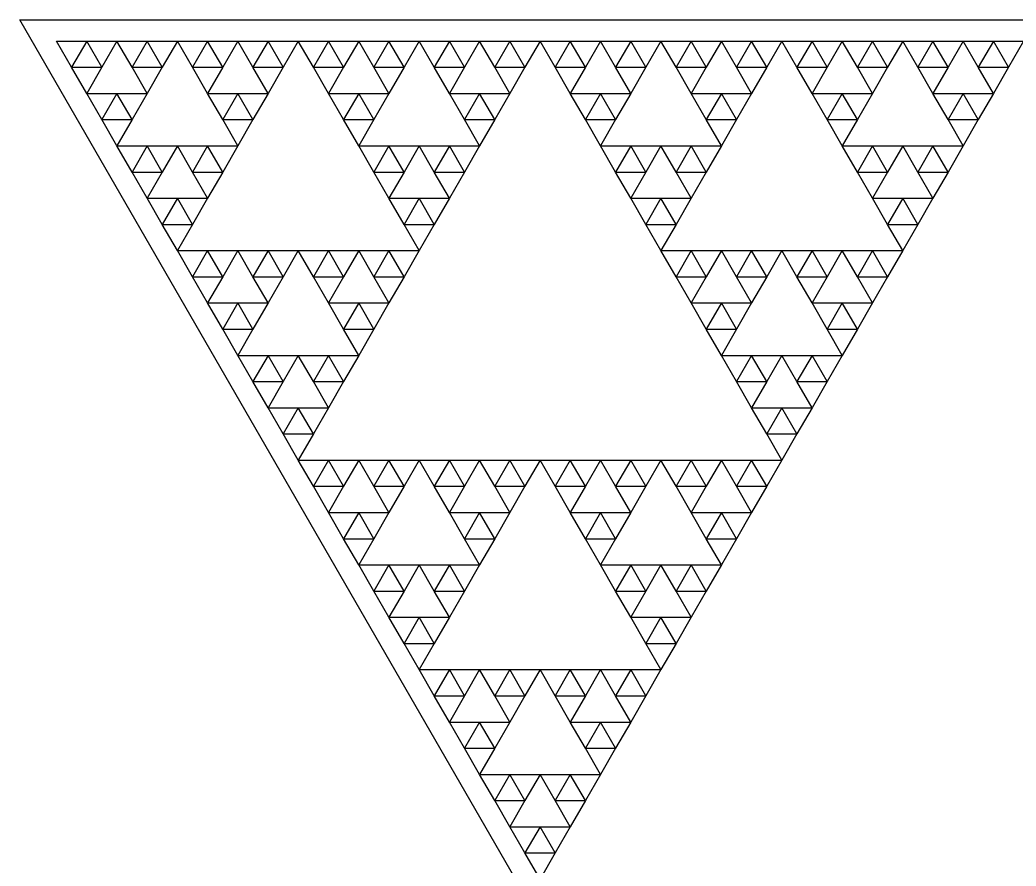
# Model space of a CAD drawing. Extents: x 0 to 345, y 1298 to 1597.
# Drawn here: x -0.2 to 87.1, y 1523 to 1597.1 of the extents above; entities that cross this region are included whole.
import ezdxf

# ---------------------------------------------------------------- set-up
doc = ezdxf.new("R2010")
doc.units = 0
doc.layers.get('0').update_dxf_attribs({"linetype": 'CONTINUOUS'})

msp = doc.modelspace()

# ---------------------------------------------------------------- linework, layer by layer
at = {"color": 3}
for p, q in [((-0.165886, 1597.095774), (345.29987, 1597.095774)), ((172.56699, 1297.91379), (-0.165886, 1597.095774)), ((3.039543, 1595.245065), (5.688525, 1595.245065)), ((4.364034, 1592.950802), (3.039543, 1595.245065)), ((5.688525, 1595.245065), (4.364034, 1592.950802)), ((5.688525, 1595.245065), (8.337507, 1595.245065)), ((7.013016, 1592.950802), (5.688525, 1595.245065)), ((8.337507, 1595.245065), (7.013016, 1592.950802)), ((8.337507, 1595.245065), (10.986489, 1595.245065)), ((9.661998, 1592.950802), (8.337507, 1595.245065)), ((10.986489, 1595.245065), (9.661998, 1592.950802)), ((10.986489, 1595.245065), (13.634854, 1595.245065)), ((12.310363, 1592.950802), (10.986489, 1595.245065)), ((13.634854, 1595.245065), (12.310363, 1592.950802)), ((13.634854, 1595.245065), (16.283836, 1595.245065)), ((14.959345, 1592.950802), (13.634854, 1595.245065)), ((16.283836, 1595.245065), (14.959345, 1592.950802)), ((16.283836, 1595.245065), (18.932818, 1595.245065)), ((17.608327, 1592.950802), (16.283836, 1595.245065)), ((18.932818, 1595.245065), (17.608327, 1592.950802)), ((18.932818, 1595.245065), (21.581801, 1595.245065)), ((20.25731, 1592.950802), (18.932818, 1595.245065)), ((21.581801, 1595.245065), (20.25731, 1592.950802)), ((21.581801, 1595.245065), (24.230783, 1595.245065)), ((22.906292, 1592.950802), (21.581801, 1595.245065)), ((24.230783, 1595.245065), (22.906292, 1592.950802)), ((24.230783, 1595.245065), (26.879148, 1595.245065)), ((25.555274, 1592.950802), (24.230783, 1595.245065)), ((26.879148, 1595.245065), (25.555274, 1592.950802)), ((26.879148, 1595.245065), (29.52813, 1595.245065)), ((28.203639, 1592.950802), (26.879148, 1595.245065)), ((29.52813, 1595.245065), (28.203639, 1592.950802)), ((29.52813, 1595.245065), (32.177112, 1595.245065)), ((30.852621, 1592.950802), (29.52813, 1595.245065)), ((32.177112, 1595.245065), (30.852621, 1592.950802)), ((32.177112, 1595.245065), (34.826094, 1595.245065)), ((33.501603, 1592.950802), (32.177112, 1595.245065)), ((34.826094, 1595.245065), (33.501603, 1592.950802)), ((34.826094, 1595.245065), (37.475076, 1595.245065)), ((36.150585, 1592.950802), (34.826094, 1595.245065)), ((37.475076, 1595.245065), (36.150585, 1592.950802)), ((37.475076, 1595.245065), (40.123441, 1595.245065)), ((38.799567, 1592.950802), (37.475076, 1595.245065)), ((40.123441, 1595.245065), (38.799567, 1592.950802)), ((40.123441, 1595.245065), (42.772423, 1595.245065)), ((41.447932, 1592.950802), (40.123441, 1595.245065)), ((42.772423, 1595.245065), (41.447932, 1592.950802)), ((42.772423, 1595.245065), (45.421405, 1595.245065)), ((44.096914, 1592.950802), (42.772423, 1595.245065)), ((45.421405, 1595.245065), (44.096914, 1592.950802)), ((45.421405, 1595.245065), (48.070388, 1595.245065)), ((46.745897, 1592.950802), (45.421405, 1595.245065)), ((48.070388, 1595.245065), (46.745897, 1592.950802)), ((48.070388, 1595.245065), (50.71937, 1595.245065)), ((49.394879, 1592.950802), (48.070388, 1595.245065)), ((50.71937, 1595.245065), (49.394879, 1592.950802)), ((50.71937, 1595.245065), (53.368352, 1595.245065)), ((52.043861, 1592.950802), (50.71937, 1595.245065)), ((53.368352, 1595.245065), (52.043861, 1592.950802)), ((53.368352, 1595.245065), (56.016717, 1595.245065)), ((54.692226, 1592.950802), (53.368352, 1595.245065)), ((56.016717, 1595.245065), (54.692226, 1592.950802)), ((56.016717, 1595.245065), (58.665699, 1595.245065)), ((57.341208, 1592.950802), (56.016717, 1595.245065)), ((58.665699, 1595.245065), (57.341208, 1592.950802)), ((58.665699, 1595.245065), (61.314681, 1595.245065)), ((59.99019, 1592.950802), (58.665699, 1595.245065)), ((61.314681, 1595.245065), (59.99019, 1592.950802)), ((61.314681, 1595.245065), (63.963663, 1595.245065)), ((62.639172, 1592.950802), (61.314681, 1595.245065)), ((63.963663, 1595.245065), (62.639172, 1592.950802)), ((63.963663, 1595.245065), (66.612645, 1595.245065)), ((65.288154, 1592.950802), (63.963663, 1595.245065)), ((66.612645, 1595.245065), (65.288154, 1592.950802)), ((66.612645, 1595.245065), (69.26101, 1595.245065)), ((67.937136, 1592.950802), (66.612645, 1595.245065)), ((69.26101, 1595.245065), (67.937136, 1592.950802)), ((69.26101, 1595.245065), (71.909993, 1595.245065)), ((70.585501, 1592.950802), (69.26101, 1595.245065)), ((71.909993, 1595.245065), (70.585501, 1592.950802)), ((71.909993, 1595.245065), (74.558975, 1595.245065)), ((73.234484, 1592.950802), (71.909993, 1595.245065)), ((74.558975, 1595.245065), (73.234484, 1592.950802)), ((74.558975, 1595.245065), (77.207957, 1595.245065)), ((75.883466, 1592.950802), (74.558975, 1595.245065)), ((77.207957, 1595.245065), (75.883466, 1592.950802)), ((77.207957, 1595.245065), (79.856939, 1595.245065)), ((78.532448, 1592.950802), (77.207957, 1595.245065)), ((79.856939, 1595.245065), (78.532448, 1592.950802)), ((79.856939, 1595.245065), (82.505304, 1595.245065)), ((81.18143, 1592.950802), (79.856939, 1595.245065)), ((82.505304, 1595.245065), (81.18143, 1592.950802)), ((82.505304, 1595.245065), (85.154286, 1595.245065)), ((83.829795, 1592.950802), (82.505304, 1595.245065)), ((85.154286, 1595.245065), (83.829795, 1592.950802)), ((85.154286, 1595.245065), (87.803268, 1595.245065)), ((86.478777, 1592.950802), (85.154286, 1595.245065)), ((87.803268, 1595.245065), (86.478777, 1592.950802)), ((4.364034, 1592.950802), (7.013016, 1592.950802)), ((5.688525, 1590.657156), (4.364034, 1592.950802)), ((7.013016, 1592.950802), (5.688525, 1590.657156)), ((9.661998, 1592.950802), (12.310363, 1592.950802)), ((10.986489, 1590.657156), (9.661998, 1592.950802)), ((12.310363, 1592.950802), (10.986489, 1590.657156)), ((14.959345, 1592.950802), (17.608327, 1592.950802)), ((16.283836, 1590.657156), (14.959345, 1592.950802)), ((17.608327, 1592.950802), (16.283836, 1590.657156)), ((20.25731, 1592.950802), (22.906292, 1592.950802)), ((21.581801, 1590.657156), (20.25731, 1592.950802)), ((22.906292, 1592.950802), (21.581801, 1590.657156)), ((25.555274, 1592.950802), (28.203639, 1592.950802)), ((26.879148, 1590.657156), (25.555274, 1592.950802)), ((28.203639, 1592.950802), (26.879148, 1590.657156)), ((30.852621, 1592.950802), (33.501603, 1592.950802)), ((32.177112, 1590.657156), (30.852621, 1592.950802)), ((33.501603, 1592.950802), (32.177112, 1590.657156)), ((36.150585, 1592.950802), (38.799567, 1592.950802)), ((37.475076, 1590.657156), (36.150585, 1592.950802)), ((38.799567, 1592.950802), (37.475076, 1590.657156)), ((41.447932, 1592.950802), (44.096914, 1592.950802)), ((42.772423, 1590.657156), (41.447932, 1592.950802)), ((44.096914, 1592.950802), (42.772423, 1590.657156)), ((46.745897, 1592.950802), (49.394879, 1592.950802)), ((48.070388, 1590.657156), (46.745897, 1592.950802)), ((49.394879, 1592.950802), (48.070388, 1590.657156)), ((52.043861, 1592.950802), (54.692226, 1592.950802)), ((53.368352, 1590.657156), (52.043861, 1592.950802)), ((54.692226, 1592.950802), (53.368352, 1590.657156)), ((57.341208, 1592.950802), (59.99019, 1592.950802)), ((58.665699, 1590.657156), (57.341208, 1592.950802)), ((59.99019, 1592.950802), (58.665699, 1590.657156)), ((62.639172, 1592.950802), (65.288154, 1592.950802)), ((63.963663, 1590.657156), (62.639172, 1592.950802)), ((65.288154, 1592.950802), (63.963663, 1590.657156)), ((67.937136, 1592.950802), (70.585501, 1592.950802)), ((69.26101, 1590.657156), (67.937136, 1592.950802)), ((70.585501, 1592.950802), (69.26101, 1590.657156)), ((73.234484, 1592.950802), (75.883466, 1592.950802)), ((74.558975, 1590.657156), (73.234484, 1592.950802)), ((75.883466, 1592.950802), (74.558975, 1590.657156)), ((78.532448, 1592.950802), (81.18143, 1592.950802)), ((79.856939, 1590.657156), (78.532448, 1592.950802)), ((81.18143, 1592.950802), (79.856939, 1590.657156)), ((83.829795, 1592.950802), (86.478777, 1592.950802)), ((85.154286, 1590.657156), (83.829795, 1592.950802)), ((86.478777, 1592.950802), (85.154286, 1590.657156)), ((5.688525, 1590.657156), (8.337507, 1590.657156)), ((7.013016, 1588.362893), (5.688525, 1590.657156)), ((8.337507, 1590.657156), (7.013016, 1588.362893)), ((8.337507, 1590.657156), (10.986489, 1590.657156)), ((9.661998, 1588.362893), (8.337507, 1590.657156)), ((10.986489, 1590.657156), (9.661998, 1588.362893)), ((16.283836, 1590.657156), (18.932818, 1590.657156)), ((17.608327, 1588.362893), (16.283836, 1590.657156)), ((18.932818, 1590.657156), (17.608327, 1588.362893)), ((18.932818, 1590.657156), (21.581801, 1590.657156)), ((20.25731, 1588.362893), (18.932818, 1590.657156)), ((21.581801, 1590.657156), (20.25731, 1588.362893)), ((26.879148, 1590.657156), (29.52813, 1590.657156)), ((28.203639, 1588.362893), (26.879148, 1590.657156)), ((29.52813, 1590.657156), (28.203639, 1588.362893)), ((29.52813, 1590.657156), (32.177112, 1590.657156)), ((30.852621, 1588.362893), (29.52813, 1590.657156)), ((32.177112, 1590.657156), (30.852621, 1588.362893)), ((37.475076, 1590.657156), (40.123441, 1590.657156)), ((38.799567, 1588.362893), (37.475076, 1590.657156)), ((40.123441, 1590.657156), (38.799567, 1588.362893)), ((40.123441, 1590.657156), (42.772423, 1590.657156)), ((41.447932, 1588.362893), (40.123441, 1590.657156)), ((42.772423, 1590.657156), (41.447932, 1588.362893)), ((48.070388, 1590.657156), (50.71937, 1590.657156)), ((49.394879, 1588.362893), (48.070388, 1590.657156)), ((50.71937, 1590.657156), (49.394879, 1588.362893)), ((50.71937, 1590.657156), (53.368352, 1590.657156)), ((52.043861, 1588.362893), (50.71937, 1590.657156)), ((53.368352, 1590.657156), (52.043861, 1588.362893)), ((58.665699, 1590.657156), (61.314681, 1590.657156)), ((59.99019, 1588.362893), (58.665699, 1590.657156)), ((61.314681, 1590.657156), (59.99019, 1588.362893)), ((61.314681, 1590.657156), (63.963663, 1590.657156)), ((62.639172, 1588.362893), (61.314681, 1590.657156)), ((63.963663, 1590.657156), (62.639172, 1588.362893)), ((69.26101, 1590.657156), (71.909993, 1590.657156)), ((70.585501, 1588.362893), (69.26101, 1590.657156)), ((71.909993, 1590.657156), (70.585501, 1588.362893)), ((71.909993, 1590.657156), (74.558975, 1590.657156)), ((73.234484, 1588.362893), (71.909993, 1590.657156)), ((74.558975, 1590.657156), (73.234484, 1588.362893)), ((79.856939, 1590.657156), (82.505304, 1590.657156)), ((81.18143, 1588.362893), (79.856939, 1590.657156)), ((82.505304, 1590.657156), (81.18143, 1588.362893)), ((82.505304, 1590.657156), (85.154286, 1590.657156)), ((83.829795, 1588.362893), (82.505304, 1590.657156)), ((85.154286, 1590.657156), (83.829795, 1588.362893)), ((7.013016, 1588.362893), (9.661998, 1588.362893)), ((8.337507, 1586.069247), (7.013016, 1588.362893)), ((9.661998, 1588.362893), (8.337507, 1586.069247)), ((17.608327, 1588.362893), (20.25731, 1588.362893)), ((18.932818, 1586.069247), (17.608327, 1588.362893)), ((20.25731, 1588.362893), (18.932818, 1586.069247)), ((28.203639, 1588.362893), (30.852621, 1588.362893)), ((29.52813, 1586.069247), (28.203639, 1588.362893)), ((30.852621, 1588.362893), (29.52813, 1586.069247)), ((38.799567, 1588.362893), (41.447932, 1588.362893)), ((40.123441, 1586.069247), (38.799567, 1588.362893)), ((41.447932, 1588.362893), (40.123441, 1586.069247)), ((49.394879, 1588.362893), (52.043861, 1588.362893)), ((50.71937, 1586.069247), (49.394879, 1588.362893)), ((52.043861, 1588.362893), (50.71937, 1586.069247)), ((59.99019, 1588.362893), (62.639172, 1588.362893)), ((61.314681, 1586.069247), (59.99019, 1588.362893)), ((62.639172, 1588.362893), (61.314681, 1586.069247)), ((70.585501, 1588.362893), (73.234484, 1588.362893)), ((71.909993, 1586.069247), (70.585501, 1588.362893)), ((73.234484, 1588.362893), (71.909993, 1586.069247)), ((81.18143, 1588.362893), (83.829795, 1588.362893)), ((82.505304, 1586.069247), (81.18143, 1588.362893)), ((83.829795, 1588.362893), (82.505304, 1586.069247)), ((8.337507, 1586.069247), (10.986489, 1586.069247)), ((9.661998, 1583.774985), (8.337507, 1586.069247)), ((10.986489, 1586.069247), (9.661998, 1583.774985)), ((10.986489, 1586.069247), (13.634854, 1586.069247)), ((12.310363, 1583.774985), (10.986489, 1586.069247)), ((13.634854, 1586.069247), (12.310363, 1583.774985)), ((13.634854, 1586.069247), (16.283836, 1586.069247)), ((14.959345, 1583.774985), (13.634854, 1586.069247)), ((16.283836, 1586.069247), (14.959345, 1583.774985)), ((16.283836, 1586.069247), (18.932818, 1586.069247)), ((17.608327, 1583.774985), (16.283836, 1586.069247)), ((18.932818, 1586.069247), (17.608327, 1583.774985)), ((29.52813, 1586.069247), (32.177112, 1586.069247)), ((30.852621, 1583.774985), (29.52813, 1586.069247)), ((32.177112, 1586.069247), (30.852621, 1583.774985)), ((32.177112, 1586.069247), (34.826094, 1586.069247)), ((33.501603, 1583.774985), (32.177112, 1586.069247)), ((34.826094, 1586.069247), (33.501603, 1583.774985)), ((34.826094, 1586.069247), (37.475076, 1586.069247)), ((36.150585, 1583.774985), (34.826094, 1586.069247)), ((37.475076, 1586.069247), (36.150585, 1583.774985)), ((37.475076, 1586.069247), (40.123441, 1586.069247)), ((38.799567, 1583.774985), (37.475076, 1586.069247)), ((40.123441, 1586.069247), (38.799567, 1583.774985)), ((50.71937, 1586.069247), (53.368352, 1586.069247)), ((52.043861, 1583.774985), (50.71937, 1586.069247)), ((53.368352, 1586.069247), (52.043861, 1583.774985)), ((53.368352, 1586.069247), (56.016717, 1586.069247)), ((54.692226, 1583.774985), (53.368352, 1586.069247)), ((56.016717, 1586.069247), (54.692226, 1583.774985)), ((56.016717, 1586.069247), (58.665699, 1586.069247)), ((57.341208, 1583.774985), (56.016717, 1586.069247)), ((58.665699, 1586.069247), (57.341208, 1583.774985)), ((58.665699, 1586.069247), (61.314681, 1586.069247)), ((59.99019, 1583.774985), (58.665699, 1586.069247)), ((61.314681, 1586.069247), (59.99019, 1583.774985)), ((71.909993, 1586.069247), (74.558975, 1586.069247)), ((73.234484, 1583.774985), (71.909993, 1586.069247)), ((74.558975, 1586.069247), (73.234484, 1583.774985)), ((74.558975, 1586.069247), (77.207957, 1586.069247)), ((75.883466, 1583.774985), (74.558975, 1586.069247)), ((77.207957, 1586.069247), (75.883466, 1583.774985)), ((77.207957, 1586.069247), (79.856939, 1586.069247)), ((78.532448, 1583.774985), (77.207957, 1586.069247)), ((79.856939, 1586.069247), (78.532448, 1583.774985)), ((79.856939, 1586.069247), (82.505304, 1586.069247)), ((81.18143, 1583.774985), (79.856939, 1586.069247)), ((82.505304, 1586.069247), (81.18143, 1583.774985)), ((9.661998, 1583.774985), (12.310363, 1583.774985)), ((10.986489, 1581.481339), (9.661998, 1583.774985)), ((12.310363, 1583.774985), (10.986489, 1581.481339)), ((14.959345, 1583.774985), (17.608327, 1583.774985)), ((16.283836, 1581.481339), (14.959345, 1583.774985)), ((17.608327, 1583.774985), (16.283836, 1581.481339)), ((30.852621, 1583.774985), (33.501603, 1583.774985)), ((32.177112, 1581.481339), (30.852621, 1583.774985)), ((33.501603, 1583.774985), (32.177112, 1581.481339)), ((36.150585, 1583.774985), (38.799567, 1583.774985)), ((37.475076, 1581.481339), (36.150585, 1583.774985)), ((38.799567, 1583.774985), (37.475076, 1581.481339)), ((52.043861, 1583.774985), (54.692226, 1583.774985)), ((53.368352, 1581.481339), (52.043861, 1583.774985)), ((54.692226, 1583.774985), (53.368352, 1581.481339)), ((57.341208, 1583.774985), (59.99019, 1583.774985)), ((58.665699, 1581.481339), (57.341208, 1583.774985)), ((59.99019, 1583.774985), (58.665699, 1581.481339)), ((73.234484, 1583.774985), (75.883466, 1583.774985)), ((74.558975, 1581.481339), (73.234484, 1583.774985)), ((75.883466, 1583.774985), (74.558975, 1581.481339)), ((78.532448, 1583.774985), (81.18143, 1583.774985)), ((79.856939, 1581.481339), (78.532448, 1583.774985)), ((81.18143, 1583.774985), (79.856939, 1581.481339)), ((10.986489, 1581.481339), (13.634854, 1581.481339)), ((12.310363, 1579.187076), (10.986489, 1581.481339)), ((13.634854, 1581.481339), (12.310363, 1579.187076)), ((13.634854, 1581.481339), (16.283836, 1581.481339)), ((14.959345, 1579.187076), (13.634854, 1581.481339)), ((16.283836, 1581.481339), (14.959345, 1579.187076)), ((32.177112, 1581.481339), (34.826094, 1581.481339)), ((33.501603, 1579.187076), (32.177112, 1581.481339)), ((34.826094, 1581.481339), (33.501603, 1579.187076)), ((34.826094, 1581.481339), (37.475076, 1581.481339)), ((36.150585, 1579.187076), (34.826094, 1581.481339)), ((37.475076, 1581.481339), (36.150585, 1579.187076)), ((53.368352, 1581.481339), (56.016717, 1581.481339)), ((54.692226, 1579.187076), (53.368352, 1581.481339)), ((56.016717, 1581.481339), (54.692226, 1579.187076)), ((56.016717, 1581.481339), (58.665699, 1581.481339)), ((57.341208, 1579.187076), (56.016717, 1581.481339)), ((58.665699, 1581.481339), (57.341208, 1579.187076)), ((74.558975, 1581.481339), (77.207957, 1581.481339)), ((75.883466, 1579.187076), (74.558975, 1581.481339)), ((77.207957, 1581.481339), (75.883466, 1579.187076)), ((77.207957, 1581.481339), (79.856939, 1581.481339)), ((78.532448, 1579.187076), (77.207957, 1581.481339)), ((79.856939, 1581.481339), (78.532448, 1579.187076)), ((12.310363, 1579.187076), (14.959345, 1579.187076)), ((13.634854, 1576.89343), (12.310363, 1579.187076)), ((14.959345, 1579.187076), (13.634854, 1576.89343)), ((33.501603, 1579.187076), (36.150585, 1579.187076)), ((34.826094, 1576.89343), (33.501603, 1579.187076)), ((36.150585, 1579.187076), (34.826094, 1576.89343)), ((54.692226, 1579.187076), (57.341208, 1579.187076)), ((56.016717, 1576.89343), (54.692226, 1579.187076)), ((57.341208, 1579.187076), (56.016717, 1576.89343)), ((75.883466, 1579.187076), (78.532448, 1579.187076)), ((77.207957, 1576.89343), (75.883466, 1579.187076)), ((78.532448, 1579.187076), (77.207957, 1576.89343)), ((13.634854, 1576.89343), (16.283836, 1576.89343)), ((14.959345, 1574.599167), (13.634854, 1576.89343)), ((16.283836, 1576.89343), (14.959345, 1574.599167)), ((16.283836, 1576.89343), (18.932818, 1576.89343)), ((17.608327, 1574.599167), (16.283836, 1576.89343)), ((18.932818, 1576.89343), (17.608327, 1574.599167)), ((18.932818, 1576.89343), (21.581801, 1576.89343)), ((20.25731, 1574.599167), (18.932818, 1576.89343)), ((21.581801, 1576.89343), (20.25731, 1574.599167)), ((21.581801, 1576.89343), (24.230783, 1576.89343)), ((22.906292, 1574.599167), (21.581801, 1576.89343)), ((24.230783, 1576.89343), (22.906292, 1574.599167)), ((24.230783, 1576.89343), (26.879148, 1576.89343)), ((25.555274, 1574.599167), (24.230783, 1576.89343)), ((26.879148, 1576.89343), (25.555274, 1574.599167)), ((26.879148, 1576.89343), (29.52813, 1576.89343)), ((28.203639, 1574.599167), (26.879148, 1576.89343)), ((29.52813, 1576.89343), (28.203639, 1574.599167)), ((29.52813, 1576.89343), (32.177112, 1576.89343)), ((30.852621, 1574.599167), (29.52813, 1576.89343)), ((32.177112, 1576.89343), (30.852621, 1574.599167)), ((32.177112, 1576.89343), (34.826094, 1576.89343)), ((33.501603, 1574.599167), (32.177112, 1576.89343)), ((34.826094, 1576.89343), (33.501603, 1574.599167)), ((56.016717, 1576.89343), (58.665699, 1576.89343)), ((57.341208, 1574.599167), (56.016717, 1576.89343)), ((58.665699, 1576.89343), (57.341208, 1574.599167)), ((58.665699, 1576.89343), (61.314681, 1576.89343)), ((59.99019, 1574.599167), (58.665699, 1576.89343)), ((61.314681, 1576.89343), (59.99019, 1574.599167)), ((61.314681, 1576.89343), (63.963663, 1576.89343)), ((62.639172, 1574.599167), (61.314681, 1576.89343)), ((63.963663, 1576.89343), (62.639172, 1574.599167)), ((63.963663, 1576.89343), (66.612645, 1576.89343)), ((65.288154, 1574.599167), (63.963663, 1576.89343)), ((66.612645, 1576.89343), (65.288154, 1574.599167)), ((66.612645, 1576.89343), (69.26101, 1576.89343)), ((67.937136, 1574.599167), (66.612645, 1576.89343)), ((69.26101, 1576.89343), (67.937136, 1574.599167)), ((69.26101, 1576.89343), (71.909993, 1576.89343)), ((70.585501, 1574.599167), (69.26101, 1576.89343)), ((71.909993, 1576.89343), (70.585501, 1574.599167)), ((71.909993, 1576.89343), (74.558975, 1576.89343)), ((73.234484, 1574.599167), (71.909993, 1576.89343)), ((74.558975, 1576.89343), (73.234484, 1574.599167)), ((74.558975, 1576.89343), (77.207957, 1576.89343)), ((75.883466, 1574.599167), (74.558975, 1576.89343)), ((77.207957, 1576.89343), (75.883466, 1574.599167)), ((14.959345, 1574.599167), (17.608327, 1574.599167)), ((16.283836, 1572.305522), (14.959345, 1574.599167)), ((17.608327, 1574.599167), (16.283836, 1572.305522)), ((20.25731, 1574.599167), (22.906292, 1574.599167)), ((21.581801, 1572.305522), (20.25731, 1574.599167)), ((22.906292, 1574.599167), (21.581801, 1572.305522)), ((25.555274, 1574.599167), (28.203639, 1574.599167)), ((26.879148, 1572.305522), (25.555274, 1574.599167)), ((28.203639, 1574.599167), (26.879148, 1572.305522)), ((30.852621, 1574.599167), (33.501603, 1574.599167)), ((32.177112, 1572.305522), (30.852621, 1574.599167)), ((33.501603, 1574.599167), (32.177112, 1572.305522)), ((57.341208, 1574.599167), (59.99019, 1574.599167)), ((58.665699, 1572.305522), (57.341208, 1574.599167)), ((59.99019, 1574.599167), (58.665699, 1572.305522)), ((62.639172, 1574.599167), (65.288154, 1574.599167)), ((63.963663, 1572.305522), (62.639172, 1574.599167)), ((65.288154, 1574.599167), (63.963663, 1572.305522)), ((67.937136, 1574.599167), (70.585501, 1574.599167)), ((69.26101, 1572.305522), (67.937136, 1574.599167)), ((70.585501, 1574.599167), (69.26101, 1572.305522)), ((73.234484, 1574.599167), (75.883466, 1574.599167)), ((74.558975, 1572.305522), (73.234484, 1574.599167)), ((75.883466, 1574.599167), (74.558975, 1572.305522)), ((16.283836, 1572.305522), (18.932818, 1572.305522)), ((17.608327, 1570.011259), (16.283836, 1572.305522)), ((18.932818, 1572.305522), (17.608327, 1570.011259)), ((18.932818, 1572.305522), (21.581801, 1572.305522)), ((20.25731, 1570.011259), (18.932818, 1572.305522)), ((21.581801, 1572.305522), (20.25731, 1570.011259)), ((26.879148, 1572.305522), (29.52813, 1572.305522)), ((28.203639, 1570.011259), (26.879148, 1572.305522)), ((29.52813, 1572.305522), (28.203639, 1570.011259)), ((29.52813, 1572.305522), (32.177112, 1572.305522)), ((30.852621, 1570.011259), (29.52813, 1572.305522)), ((32.177112, 1572.305522), (30.852621, 1570.011259)), ((58.665699, 1572.305522), (61.314681, 1572.305522)), ((59.99019, 1570.011259), (58.665699, 1572.305522)), ((61.314681, 1572.305522), (59.99019, 1570.011259)), ((61.314681, 1572.305522), (63.963663, 1572.305522)), ((62.639172, 1570.011259), (61.314681, 1572.305522)), ((63.963663, 1572.305522), (62.639172, 1570.011259)), ((69.26101, 1572.305522), (71.909993, 1572.305522)), ((70.585501, 1570.011259), (69.26101, 1572.305522)), ((71.909993, 1572.305522), (70.585501, 1570.011259)), ((71.909993, 1572.305522), (74.558975, 1572.305522)), ((73.234484, 1570.011259), (71.909993, 1572.305522)), ((74.558975, 1572.305522), (73.234484, 1570.011259)), ((17.608327, 1570.011259), (20.25731, 1570.011259)), ((18.932818, 1567.716996), (17.608327, 1570.011259)), ((20.25731, 1570.011259), (18.932818, 1567.716996)), ((28.203639, 1570.011259), (30.852621, 1570.011259)), ((29.52813, 1567.716996), (28.203639, 1570.011259)), ((30.852621, 1570.011259), (29.52813, 1567.716996)), ((59.99019, 1570.011259), (62.639172, 1570.011259)), ((61.314681, 1567.716996), (59.99019, 1570.011259)), ((62.639172, 1570.011259), (61.314681, 1567.716996)), ((70.585501, 1570.011259), (73.234484, 1570.011259)), ((71.909993, 1567.716996), (70.585501, 1570.011259)), ((73.234484, 1570.011259), (71.909993, 1567.716996)), ((18.932818, 1567.716996), (21.581801, 1567.716996)), ((20.25731, 1565.42335), (18.932818, 1567.716996)), ((21.581801, 1567.716996), (20.25731, 1565.42335)), ((21.581801, 1567.716996), (24.230783, 1567.716996)), ((22.906292, 1565.42335), (21.581801, 1567.716996)), ((24.230783, 1567.716996), (22.906292, 1565.42335)), ((24.230783, 1567.716996), (26.879148, 1567.716996)), ((25.555274, 1565.42335), (24.230783, 1567.716996)), ((26.879148, 1567.716996), (25.555274, 1565.42335)), ((26.879148, 1567.716996), (29.52813, 1567.716996)), ((28.203639, 1565.42335), (26.879148, 1567.716996)), ((29.52813, 1567.716996), (28.203639, 1565.42335)), ((61.314681, 1567.716996), (63.963663, 1567.716996)), ((62.639172, 1565.42335), (61.314681, 1567.716996)), ((63.963663, 1567.716996), (62.639172, 1565.42335)), ((63.963663, 1567.716996), (66.612645, 1567.716996)), ((65.288154, 1565.42335), (63.963663, 1567.716996)), ((66.612645, 1567.716996), (65.288154, 1565.42335)), ((66.612645, 1567.716996), (69.26101, 1567.716996)), ((67.937136, 1565.42335), (66.612645, 1567.716996)), ((69.26101, 1567.716996), (67.937136, 1565.42335)), ((69.26101, 1567.716996), (71.909993, 1567.716996)), ((70.585501, 1565.42335), (69.26101, 1567.716996)), ((71.909993, 1567.716996), (70.585501, 1565.42335)), ((20.25731, 1565.42335), (22.906292, 1565.42335)), ((21.581801, 1563.129087), (20.25731, 1565.42335)), ((22.906292, 1565.42335), (21.581801, 1563.129087)), ((25.555274, 1565.42335), (28.203639, 1565.42335)), ((26.879148, 1563.129087), (25.555274, 1565.42335)), ((28.203639, 1565.42335), (26.879148, 1563.129087)), ((62.639172, 1565.42335), (65.288154, 1565.42335)), ((63.963663, 1563.129087), (62.639172, 1565.42335)), ((65.288154, 1565.42335), (63.963663, 1563.129087)), ((67.937136, 1565.42335), (70.585501, 1565.42335)), ((69.26101, 1563.129087), (67.937136, 1565.42335)), ((70.585501, 1565.42335), (69.26101, 1563.129087)), ((21.581801, 1563.129087), (24.230783, 1563.129087)), ((22.906292, 1560.835441), (21.581801, 1563.129087)), ((24.230783, 1563.129087), (22.906292, 1560.835441)), ((24.230783, 1563.129087), (26.879148, 1563.129087)), ((25.555274, 1560.835441), (24.230783, 1563.129087)), ((26.879148, 1563.129087), (25.555274, 1560.835441)), ((63.963663, 1563.129087), (66.612645, 1563.129087)), ((65.288154, 1560.835441), (63.963663, 1563.129087)), ((66.612645, 1563.129087), (65.288154, 1560.835441)), ((66.612645, 1563.129087), (69.26101, 1563.129087)), ((67.937136, 1560.835441), (66.612645, 1563.129087)), ((69.26101, 1563.129087), (67.937136, 1560.835441)), ((22.906292, 1560.835441), (25.555274, 1560.835441)), ((24.230783, 1558.541179), (22.906292, 1560.835441)), ((25.555274, 1560.835441), (24.230783, 1558.541179)), ((65.288154, 1560.835441), (67.937136, 1560.835441)), ((66.612645, 1558.541179), (65.288154, 1560.835441)), ((67.937136, 1560.835441), (66.612645, 1558.541179)), ((24.230783, 1558.541179), (26.879148, 1558.541179)), ((25.555274, 1556.247533), (24.230783, 1558.541179)), ((26.879148, 1558.541179), (25.555274, 1556.247533)), ((26.879148, 1558.541179), (29.52813, 1558.541179)), ((28.203639, 1556.247533), (26.879148, 1558.541179)), ((29.52813, 1558.541179), (28.203639, 1556.247533)), ((29.52813, 1558.541179), (32.177112, 1558.541179)), ((30.852621, 1556.247533), (29.52813, 1558.541179)), ((32.177112, 1558.541179), (30.852621, 1556.247533)), ((32.177112, 1558.541179), (34.826094, 1558.541179)), ((33.501603, 1556.247533), (32.177112, 1558.541179)), ((34.826094, 1558.541179), (33.501603, 1556.247533)), ((34.826094, 1558.541179), (37.475076, 1558.541179)), ((36.150585, 1556.247533), (34.826094, 1558.541179)), ((37.475076, 1558.541179), (36.150585, 1556.247533)), ((37.475076, 1558.541179), (40.123441, 1558.541179)), ((38.799567, 1556.247533), (37.475076, 1558.541179)), ((40.123441, 1558.541179), (38.799567, 1556.247533)), ((40.123441, 1558.541179), (42.772423, 1558.541179)), ((41.447932, 1556.247533), (40.123441, 1558.541179)), ((42.772423, 1558.541179), (41.447932, 1556.247533)), ((42.772423, 1558.541179), (45.421405, 1558.541179)), ((44.096914, 1556.247533), (42.772423, 1558.541179)), ((45.421405, 1558.541179), (44.096914, 1556.247533)), ((45.421405, 1558.541179), (48.070388, 1558.541179)), ((46.745897, 1556.247533), (45.421405, 1558.541179)), ((48.070388, 1558.541179), (46.745897, 1556.247533)), ((48.070388, 1558.541179), (50.71937, 1558.541179)), ((49.394879, 1556.247533), (48.070388, 1558.541179)), ((50.71937, 1558.541179), (49.394879, 1556.247533)), ((50.71937, 1558.541179), (53.368352, 1558.541179)), ((52.043861, 1556.247533), (50.71937, 1558.541179)), ((53.368352, 1558.541179), (52.043861, 1556.247533)), ((53.368352, 1558.541179), (56.016717, 1558.541179)), ((54.692226, 1556.247533), (53.368352, 1558.541179)), ((56.016717, 1558.541179), (54.692226, 1556.247533)), ((56.016717, 1558.541179), (58.665699, 1558.541179)), ((57.341208, 1556.247533), (56.016717, 1558.541179)), ((58.665699, 1558.541179), (57.341208, 1556.247533)), ((58.665699, 1558.541179), (61.314681, 1558.541179)), ((59.99019, 1556.247533), (58.665699, 1558.541179)), ((61.314681, 1558.541179), (59.99019, 1556.247533)), ((61.314681, 1558.541179), (63.963663, 1558.541179)), ((62.639172, 1556.247533), (61.314681, 1558.541179)), ((63.963663, 1558.541179), (62.639172, 1556.247533)), ((63.963663, 1558.541179), (66.612645, 1558.541179)), ((65.288154, 1556.247533), (63.963663, 1558.541179)), ((66.612645, 1558.541179), (65.288154, 1556.247533)), ((25.555274, 1556.247533), (28.203639, 1556.247533)), ((26.879148, 1553.95327), (25.555274, 1556.247533)), ((28.203639, 1556.247533), (26.879148, 1553.95327)), ((30.852621, 1556.247533), (33.501603, 1556.247533)), ((32.177112, 1553.95327), (30.852621, 1556.247533)), ((33.501603, 1556.247533), (32.177112, 1553.95327)), ((36.150585, 1556.247533), (38.799567, 1556.247533)), ((37.475076, 1553.95327), (36.150585, 1556.247533)), ((38.799567, 1556.247533), (37.475076, 1553.95327)), ((41.447932, 1556.247533), (44.096914, 1556.247533)), ((42.772423, 1553.95327), (41.447932, 1556.247533)), ((44.096914, 1556.247533), (42.772423, 1553.95327)), ((46.745897, 1556.247533), (49.394879, 1556.247533)), ((48.070388, 1553.95327), (46.745897, 1556.247533)), ((49.394879, 1556.247533), (48.070388, 1553.95327)), ((52.043861, 1556.247533), (54.692226, 1556.247533)), ((53.368352, 1553.95327), (52.043861, 1556.247533)), ((54.692226, 1556.247533), (53.368352, 1553.95327)), ((57.341208, 1556.247533), (59.99019, 1556.247533)), ((58.665699, 1553.95327), (57.341208, 1556.247533)), ((59.99019, 1556.247533), (58.665699, 1553.95327)), ((62.639172, 1556.247533), (65.288154, 1556.247533)), ((63.963663, 1553.95327), (62.639172, 1556.247533)), ((65.288154, 1556.247533), (63.963663, 1553.95327)), ((26.879148, 1553.95327), (29.52813, 1553.95327)), ((28.203639, 1551.659624), (26.879148, 1553.95327)), ((29.52813, 1553.95327), (28.203639, 1551.659624)), ((29.52813, 1553.95327), (32.177112, 1553.95327)), ((30.852621, 1551.659624), (29.52813, 1553.95327)), ((32.177112, 1553.95327), (30.852621, 1551.659624)), ((37.475076, 1553.95327), (40.123441, 1553.95327)), ((38.799567, 1551.659624), (37.475076, 1553.95327)), ((40.123441, 1553.95327), (38.799567, 1551.659624)), ((40.123441, 1553.95327), (42.772423, 1553.95327)), ((41.447932, 1551.659624), (40.123441, 1553.95327)), ((42.772423, 1553.95327), (41.447932, 1551.659624)), ((48.070388, 1553.95327), (50.71937, 1553.95327)), ((49.394879, 1551.659624), (48.070388, 1553.95327)), ((50.71937, 1553.95327), (49.394879, 1551.659624)), ((50.71937, 1553.95327), (53.368352, 1553.95327)), ((52.043861, 1551.659624), (50.71937, 1553.95327)), ((53.368352, 1553.95327), (52.043861, 1551.659624)), ((58.665699, 1553.95327), (61.314681, 1553.95327)), ((59.99019, 1551.659624), (58.665699, 1553.95327)), ((61.314681, 1553.95327), (59.99019, 1551.659624)), ((61.314681, 1553.95327), (63.963663, 1553.95327)), ((62.639172, 1551.659624), (61.314681, 1553.95327)), ((63.963663, 1553.95327), (62.639172, 1551.659624)), ((28.203639, 1551.659624), (30.852621, 1551.659624)), ((29.52813, 1549.365361), (28.203639, 1551.659624)), ((30.852621, 1551.659624), (29.52813, 1549.365361)), ((38.799567, 1551.659624), (41.447932, 1551.659624)), ((40.123441, 1549.365361), (38.799567, 1551.659624)), ((41.447932, 1551.659624), (40.123441, 1549.365361)), ((49.394879, 1551.659624), (52.043861, 1551.659624)), ((50.71937, 1549.365361), (49.394879, 1551.659624)), ((52.043861, 1551.659624), (50.71937, 1549.365361)), ((59.99019, 1551.659624), (62.639172, 1551.659624)), ((61.314681, 1549.365361), (59.99019, 1551.659624)), ((62.639172, 1551.659624), (61.314681, 1549.365361)), ((29.52813, 1549.365361), (32.177112, 1549.365361)), ((30.852621, 1547.071099), (29.52813, 1549.365361)), ((32.177112, 1549.365361), (30.852621, 1547.071099)), ((32.177112, 1549.365361), (34.826094, 1549.365361)), ((33.501603, 1547.071099), (32.177112, 1549.365361)), ((34.826094, 1549.365361), (33.501603, 1547.071099)), ((34.826094, 1549.365361), (37.475076, 1549.365361)), ((36.150585, 1547.071099), (34.826094, 1549.365361)), ((37.475076, 1549.365361), (36.150585, 1547.071099)), ((37.475076, 1549.365361), (40.123441, 1549.365361)), ((38.799567, 1547.071099), (37.475076, 1549.365361)), ((40.123441, 1549.365361), (38.799567, 1547.071099)), ((50.71937, 1549.365361), (53.368352, 1549.365361)), ((52.043861, 1547.071099), (50.71937, 1549.365361)), ((53.368352, 1549.365361), (52.043861, 1547.071099)), ((53.368352, 1549.365361), (56.016717, 1549.365361)), ((54.692226, 1547.071099), (53.368352, 1549.365361)), ((56.016717, 1549.365361), (54.692226, 1547.071099)), ((56.016717, 1549.365361), (58.665699, 1549.365361)), ((57.341208, 1547.071099), (56.016717, 1549.365361)), ((58.665699, 1549.365361), (57.341208, 1547.071099)), ((58.665699, 1549.365361), (61.314681, 1549.365361)), ((59.99019, 1547.071099), (58.665699, 1549.365361)), ((61.314681, 1549.365361), (59.99019, 1547.071099)), ((30.852621, 1547.071099), (33.501603, 1547.071099)), ((32.177112, 1544.777453), (30.852621, 1547.071099)), ((33.501603, 1547.071099), (32.177112, 1544.777453)), ((36.150585, 1547.071099), (38.799567, 1547.071099)), ((37.475076, 1544.777453), (36.150585, 1547.071099)), ((38.799567, 1547.071099), (37.475076, 1544.777453)), ((52.043861, 1547.071099), (54.692226, 1547.071099)), ((53.368352, 1544.777453), (52.043861, 1547.071099)), ((54.692226, 1547.071099), (53.368352, 1544.777453)), ((57.341208, 1547.071099), (59.99019, 1547.071099)), ((58.665699, 1544.777453), (57.341208, 1547.071099)), ((59.99019, 1547.071099), (58.665699, 1544.777453)), ((32.177112, 1544.777453), (34.826094, 1544.777453)), ((33.501603, 1542.48319), (32.177112, 1544.777453)), ((34.826094, 1544.777453), (33.501603, 1542.48319)), ((34.826094, 1544.777453), (37.475076, 1544.777453)), ((36.150585, 1542.48319), (34.826094, 1544.777453)), ((37.475076, 1544.777453), (36.150585, 1542.48319)), ((53.368352, 1544.777453), (56.016717, 1544.777453)), ((54.692226, 1542.48319), (53.368352, 1544.777453)), ((56.016717, 1544.777453), (54.692226, 1542.48319)), ((56.016717, 1544.777453), (58.665699, 1544.777453)), ((57.341208, 1542.48319), (56.016717, 1544.777453)), ((58.665699, 1544.777453), (57.341208, 1542.48319)), ((33.501603, 1542.48319), (36.150585, 1542.48319)), ((34.826094, 1540.189544), (33.501603, 1542.48319)), ((36.150585, 1542.48319), (34.826094, 1540.189544)), ((54.692226, 1542.48319), (57.341208, 1542.48319)), ((56.016717, 1540.189544), (54.692226, 1542.48319)), ((57.341208, 1542.48319), (56.016717, 1540.189544)), ((34.826094, 1540.189544), (37.475076, 1540.189544)), ((36.150585, 1537.895281), (34.826094, 1540.189544)), ((37.475076, 1540.189544), (36.150585, 1537.895281)), ((37.475076, 1540.189544), (40.123441, 1540.189544)), ((38.799567, 1537.895281), (37.475076, 1540.189544)), ((40.123441, 1540.189544), (38.799567, 1537.895281)), ((40.123441, 1540.189544), (42.772423, 1540.189544)), ((41.447932, 1537.895281), (40.123441, 1540.189544)), ((42.772423, 1540.189544), (41.447932, 1537.895281)), ((42.772423, 1540.189544), (45.421405, 1540.189544)), ((44.096914, 1537.895281), (42.772423, 1540.189544)), ((45.421405, 1540.189544), (44.096914, 1537.895281)), ((45.421405, 1540.189544), (48.070388, 1540.189544)), ((46.745897, 1537.895281), (45.421405, 1540.189544)), ((48.070388, 1540.189544), (46.745897, 1537.895281)), ((48.070388, 1540.189544), (50.71937, 1540.189544)), ((49.394879, 1537.895281), (48.070388, 1540.189544)), ((50.71937, 1540.189544), (49.394879, 1537.895281)), ((50.71937, 1540.189544), (53.368352, 1540.189544)), ((52.043861, 1537.895281), (50.71937, 1540.189544)), ((53.368352, 1540.189544), (52.043861, 1537.895281)), ((53.368352, 1540.189544), (56.016717, 1540.189544)), ((54.692226, 1537.895281), (53.368352, 1540.189544)), ((56.016717, 1540.189544), (54.692226, 1537.895281)), ((36.150585, 1537.895281), (38.799567, 1537.895281)), ((37.475076, 1535.601635), (36.150585, 1537.895281)), ((38.799567, 1537.895281), (37.475076, 1535.601635)), ((41.447932, 1537.895281), (44.096914, 1537.895281)), ((42.772423, 1535.601635), (41.447932, 1537.895281)), ((44.096914, 1537.895281), (42.772423, 1535.601635)), ((46.745897, 1537.895281), (49.394879, 1537.895281)), ((48.070388, 1535.601635), (46.745897, 1537.895281)), ((49.394879, 1537.895281), (48.070388, 1535.601635)), ((52.043861, 1537.895281), (54.692226, 1537.895281)), ((53.368352, 1535.601635), (52.043861, 1537.895281)), ((54.692226, 1537.895281), (53.368352, 1535.601635)), ((37.475076, 1535.601635), (40.123441, 1535.601635)), ((38.799567, 1533.307373), (37.475076, 1535.601635)), ((40.123441, 1535.601635), (38.799567, 1533.307373)), ((40.123441, 1535.601635), (42.772423, 1535.601635)), ((41.447932, 1533.307373), (40.123441, 1535.601635)), ((42.772423, 1535.601635), (41.447932, 1533.307373)), ((48.070388, 1535.601635), (50.71937, 1535.601635)), ((49.394879, 1533.307373), (48.070388, 1535.601635)), ((50.71937, 1535.601635), (49.394879, 1533.307373)), ((50.71937, 1535.601635), (53.368352, 1535.601635)), ((52.043861, 1533.307373), (50.71937, 1535.601635)), ((53.368352, 1535.601635), (52.043861, 1533.307373)), ((38.799567, 1533.307373), (41.447932, 1533.307373)), ((40.123441, 1531.013727), (38.799567, 1533.307373)), ((41.447932, 1533.307373), (40.123441, 1531.013727)), ((49.394879, 1533.307373), (52.043861, 1533.307373)), ((50.71937, 1531.013727), (49.394879, 1533.307373)), ((52.043861, 1533.307373), (50.71937, 1531.013727)), ((40.123441, 1531.013727), (42.772423, 1531.013727)), ((41.447932, 1528.719464), (40.123441, 1531.013727)), ((42.772423, 1531.013727), (41.447932, 1528.719464)), ((42.772423, 1531.013727), (45.421405, 1531.013727)), ((44.096914, 1528.719464), (42.772423, 1531.013727)), ((45.421405, 1531.013727), (44.096914, 1528.719464)), ((45.421405, 1531.013727), (48.070388, 1531.013727)), ((46.745897, 1528.719464), (45.421405, 1531.013727)), ((48.070388, 1531.013727), (46.745897, 1528.719464)), ((48.070388, 1531.013727), (50.71937, 1531.013727)), ((49.394879, 1528.719464), (48.070388, 1531.013727)), ((50.71937, 1531.013727), (49.394879, 1528.719464)), ((41.447932, 1528.719464), (44.096914, 1528.719464)), ((42.772423, 1526.425818), (41.447932, 1528.719464)), ((44.096914, 1528.719464), (42.772423, 1526.425818)), ((46.745897, 1528.719464), (49.394879, 1528.719464)), ((48.070388, 1526.425818), (46.745897, 1528.719464)), ((49.394879, 1528.719464), (48.070388, 1526.425818)), ((42.772423, 1526.425818), (45.421405, 1526.425818)), ((44.096914, 1524.131555), (42.772423, 1526.425818)), ((45.421405, 1526.425818), (44.096914, 1524.131555)), ((45.421405, 1526.425818), (48.070388, 1526.425818)), ((46.745897, 1524.131555), (45.421405, 1526.425818)), ((48.070388, 1526.425818), (46.745897, 1524.131555)), ((44.096914, 1524.131555), (46.745897, 1524.131555)), ((45.421405, 1521.837293), (44.096914, 1524.131555)), ((46.745897, 1524.131555), (45.421405, 1521.837293))]:
    msp.add_line(p, q, dxfattribs=at)

doc.saveas('drawing.dxf')
